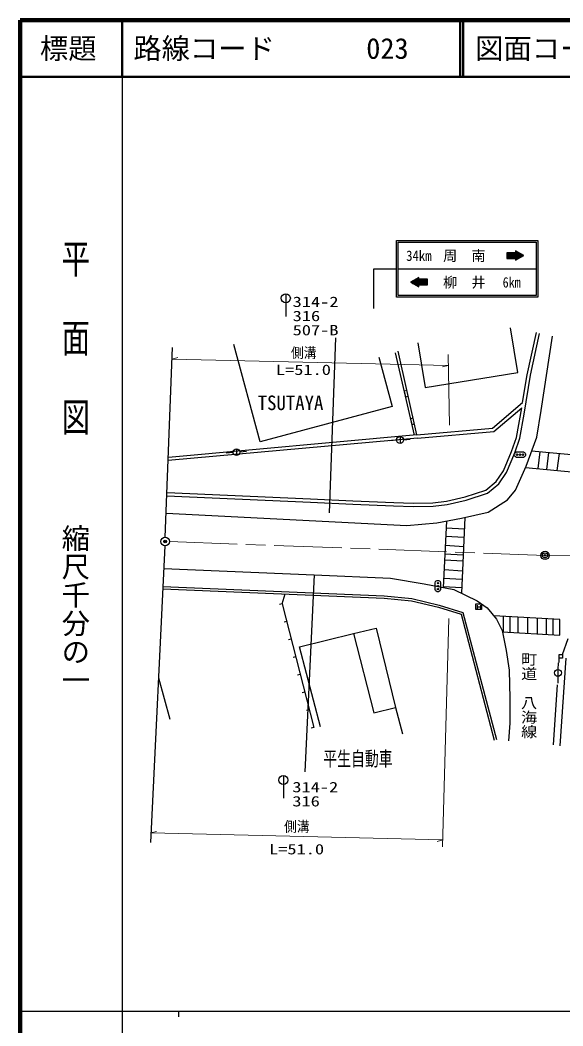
# Model space of a CAD drawing. Units: millimetres, scale not verified. Extents: x 40000 to 680000, y 20000 to 380000.
# Drawn here: x 40000 to 135870, y 202409 to 380000 of the extents above; entities that cross this region are included whole.
import ezdxf
from ezdxf.enums import TextEntityAlignment as Align

# ---------------------------------------------------------------- set-up
doc = ezdxf.new("R2010")
doc.units = ezdxf.units.MM
doc.header["$LTSCALE"] = 1000
doc.header["$PDMODE"] = 32
doc.header["$PDSIZE"] = 500
doc.linetypes.add('CHAIN', pattern=[18.5, 12, -1.5, 3.5, -1.5])
for name, color, linetype, lineweight in [('M-BGD', 7, 'Continuous', 25), ('M-BMK', 2, 'CHAIN', 13), ('M-BMK-OTRS', 5, 'Continuous', 25), ('M-BMK-SRVR', 3, 'Continuous', 25), ('M-STR-HTXT', 7, 'Continuous', 13), ('M-STR-STRC', 7, 'Continuous', 25), ('M-TTL', 2, 'Continuous', 140), ('M-TTL-BAND', 7, 'Continuous', 25), ('M-TTL-LINE', 7, 'Continuous', 50)]:
    doc.layers.add(name, color=color, linetype=linetype, lineweight=lineweight)
for name, color, linetype in [('M-BMK-HTXT', 7, 'Continuous'), ('M-OTRS', 6, 'Continuous'), ('M-TTL-TXT', 7, 'Continuous')]:
    doc.layers.add(name, color=color, linetype=linetype)
doc.styles.add('@ＭＳ ゴシック', font='')
doc.styles.add('ＭＳ ゴシック', font='')
doc.styles.get('@ＭＳ ゴシック').set_extended_font_data('@MS Gothic')
doc.styles.get('ＭＳ ゴシック').set_extended_font_data('MS Gothic')

msp = doc.modelspace()

# ---------------------------------------------------------------- linework, layer by layer
at = {"layer": 'M-BGD'}
for p, q in [((127920, 317802), (126633, 325687)), ((129580, 317392), (131180, 324818)), ((130169, 317279), (131767, 324692)), ((82404, 305515), (77765, 322743)), ((110087, 306754), (106781, 321551)), ((110257, 323014), (111545, 315128)), ((103357, 320475), (105696, 311786)), ((106261, 321258), (109584, 306708)), ((111545, 315128), (127920, 317802)), ((128751, 312465), (129580, 317392)), ((129019, 310441), (130169, 317279)), ((108338, 314582), (107850, 314473)), ((107850, 314473), (108068, 313497)), ((108068, 313497), (108556, 313606)), ((105696, 311786), (82404, 305515)), ((123455, 307929), (128751, 312465)), ((123699, 307348), (128611, 311555)), ((127666, 306330), (128611, 311555)), ((109431, 309689), (108943, 309580)), ((108943, 309580), (109161, 308604)), ((128248, 306177), (129019, 310441)), ((109161, 308604), (109649, 308713)), ((110087, 306754), (123455, 307929)), ((110219, 306163), (123699, 307348)), ((110219, 306163), (66135, 302218)), ((110087, 306754), (66190, 302769)), ((106513, 305817), (105316, 305728)), ((107111, 306462), (107111, 305262)), ((107709, 305907), (108906, 305997)), ((126792, 303836), (127666, 306330)), ((127353, 303621), (128248, 306177)), ((78211, 304312), (78211, 303112)), ((78808, 303772), (80002, 303891)), ((125353, 300393), (126792, 303836)), ((127483, 303670), (127683, 303750)), ((127683, 303750), (128883, 303750)), ((128883, 303750), (129083, 303670)), ((130350, 303928), (140703, 302981)), ((131806, 303795), (131418, 300817)), ((77614, 303658), (76419, 303549)), ((125883, 300106), (127353, 303621)), ((127283, 303390), (127363, 303550)), ((127283, 303150), (127283, 303390)), ((127363, 302990), (127283, 303150)), ((127363, 303550), (127483, 303670)), ((127483, 302870), (127363, 302990)), ((127683, 302790), (127483, 302870)), ((128883, 302790), (127683, 302790)), ((129083, 302870), (128883, 302790)), ((129083, 303670), (129203, 303550)), ((129203, 302990), (129083, 302870)), ((129203, 303550), (129283, 303390)), ((129283, 303150), (129203, 302990)), ((129283, 303390), (129283, 303150)), ((133348, 303654), (132959, 300667)), ((135200, 303485), (134810, 300488)), ((124091, 298531), (125353, 300393)), ((129276, 301024), (141200, 299869)), ((122264, 296998), (124091, 298531)), ((124541, 298125), (125883, 300106)), ((65953, 296612), (91307, 295465)), ((118630, 295828), (122264, 296998)), ((122560, 296463), (124541, 298125)), ((65930, 296013), (91281, 294865)), ((91281, 294865), (98752, 294546)), ((91307, 295465), (98778, 295145)), ((98778, 295145), (105997, 294826)), ((105997, 294826), (109430, 294699)), ((112895, 294762), (115326, 295073)), ((115326, 295073), (118630, 295828)), ((115431, 294482), (118789, 295249)), ((118789, 295249), (122560, 296463)), ((98752, 294546), (105973, 294226)), ((105973, 294226), (109424, 294099)), ((109424, 294099), (112939, 294163)), ((109430, 294699), (112895, 294762)), ((112939, 294163), (115431, 294482)), ((115288, 291551), (114731, 279814)), ((118569, 292169), (117981, 278798)), ((115232, 290359), (118480, 290157)), ((115161, 288877), (118415, 288675)), ((115086, 287278), (118345, 287075)), ((114963, 284702), (118232, 284499)), ((115014, 285778), (118279, 285575)), ((114882, 282991), (118156, 282787)), ((113313, 280660), (113393, 280860)), ((113313, 279460), (113313, 280660)), ((113393, 280860), (113513, 280980)), ((113513, 280980), (113673, 281060)), ((113673, 281060), (113913, 281060)), ((113913, 281060), (114073, 280980)), ((114073, 280980), (114193, 280860)), ((114193, 280860), (114273, 280660)), ((114273, 280660), (114273, 279460)), ((114811, 281491), (118091, 281287)), ((65211, 279576), (104277, 277954)), ((65228, 279976), (104306, 278353)), ((113393, 279260), (113313, 279460)), ((113513, 279140), (113393, 279260)), ((113673, 279060), (113513, 279140)), ((113913, 279060), (113673, 279060)), ((114073, 279140), (113913, 279060)), ((114193, 279260), (114073, 279140)), ((114273, 279460), (114193, 279260)), ((114740, 279998), (118025, 279793)), ((86304, 276955), (86807, 278679)), ((104277, 277954), (109145, 277455)), ((104306, 278353), (109212, 277850)), ((109145, 277455), (113888, 276331)), ((109212, 277850), (113994, 276717)), ((86304, 276955), (85819, 276832)), ((86304, 276955), (91882, 255090)), ((113888, 276331), (117882, 275083)), ((113994, 276717), (118213, 275399)), ((118213, 275399), (124135, 252968)), ((120514, 275918), (120514, 276918)), ((120514, 276918), (121514, 276918)), ((121514, 275918), (120514, 275918)), ((120714, 276718), (120714, 276118)), ((120714, 276418), (121314, 276418)), ((121314, 276718), (121314, 276118)), ((121514, 276918), (121514, 275918)), ((87101, 273832), (86616, 273708)), ((117882, 275083), (123749, 252866)), ((135309, 274169), (123652, 274789)), ((125336, 274700), (125329, 271973)), ((126524, 274636), (126518, 271901)), ((127922, 274562), (127916, 271817)), ((129620, 274472), (129613, 271715)), ((131317, 274381), (131311, 271613)), ((132915, 274296), (132909, 271517)), ((134113, 274233), (134107, 271445)), ((135309, 271373), (135309, 274169)), ((98890, 271680), (102898, 272656)), ((102898, 272656), (106303, 258643)), ((125171, 271982), (135309, 271373)), ((87897, 270708), (87413, 270584)), ((89368, 269316), (98890, 271680)), ((98890, 271680), (102469, 257685)), ((135809, 267980), (136831, 270792)), ((93075, 255193), (89368, 269316)), ((88694, 267584), (88210, 267461)), ((135034, 265338), (135103, 266537)), ((135195, 267366), (135195, 267980)), ((135195, 267980), (135809, 267980)), ((135809, 267366), (135195, 267366)), ((135195, 266548), (135195, 267366)), ((135412, 251864), (136434, 267330)), ((135809, 267980), (135809, 267366)), ((135000, 265339), (135000, 264139)), ((64446, 263889), (66452, 256580)), ((89491, 264461), (89007, 264337)), ((134984, 264140), (134953, 262940)), ((90288, 261337), (89804, 261214)), ((134224, 252029), (134940, 262612)), ((91085, 258214), (90600, 258090)), ((102469, 257685), (106303, 258643)), ((106303, 258643), (107517, 253978)), ((91882, 255090), (91397, 254967))]:
    msp.add_line(p, q, dxfattribs=at)
for centre, radius in [((107111, 305862), 600), ((78211, 303712), 600), ((127763, 303270), 120), ((128283, 303270), 120), ((128803, 303270), 120), ((113793, 280580), 120), ((113793, 280060), 120), ((113793, 279540), 120), ((135000, 264739), 600)]:
    msp.add_circle(centre, radius, dxfattribs=at)
at = {"layer": 'M-BMK'}
for p, q in [((66369, 287919), (132711, 285485)), ((132711, 285485), (164724, 285127))]:
    msp.add_line(p, q, dxfattribs=at)
at = {"layer": 'M-BMK-OTRS'}
for p, q in [((65649, 288695), (66938, 322210)), ((65583, 287197), (63025, 234779))]:
    msp.add_line(p, q, dxfattribs=at)
at = {"layer": 'M-BMK-SRVR'}
for centre, radius in [((65620, 287946), 750), ((65620, 287946), 30), ((132711, 285485), 750), ((132711, 285485), 450), ((132711, 285485), 150)]:
    msp.add_circle(centre, radius, dxfattribs=at)
at = {"layer": 'M-OTRS'}
msp.add_point((65620, 287946), dxfattribs=at)
at = {"layer": 'M-STR-HTXT'}
for p, q in [((66859, 320147), (67865, 320404)), ((66859, 320147), (115635, 319030)), ((115598, 320960), (115838, 308499)), ((115635, 319030), (114629, 318773)), ((115749, 274324), (114626, 234009)), ((63109, 236496), (64115, 236751)), ((63109, 236496), (114660, 235240)), ((114660, 235240), (113654, 234984))]:
    msp.add_line(p, q, dxfattribs=at)
at = {"layer": 'M-STR-STRC'}
for p, q in [((106459, 331084), (106459, 341084)), ((106459, 341084), (131459, 341084)), ((131459, 341084), (131459, 331084)), ((106759, 331384), (106759, 340784)), ((106759, 340784), (131159, 340784)), ((128984, 338434), (127484, 339268)), ((127484, 339268), (127484, 338934)), ((127512, 339252), (127484, 339237)), ((131159, 340784), (131159, 331384)), ((127913, 339029), (125984, 337957)), ((127475, 338934), (125984, 338106)), ((127207, 338934), (125984, 338255)), ((126940, 338934), (125984, 338404)), ((126672, 338934), (125984, 338552)), ((126404, 338934), (125984, 338701)), ((126137, 338934), (125984, 338850)), ((125984, 338934), (125984, 337934)), ((127484, 338934), (125984, 338934)), ((125984, 337934), (127484, 337934)), ((128047, 338955), (126210, 337934)), ((128181, 338881), (126478, 337934)), ((128315, 338806), (126746, 337934)), ((128449, 338732), (127013, 337934)), ((128583, 338658), (127281, 337934)), ((127646, 339178), (127484, 339088)), ((127780, 339104), (127484, 338940)), ((128716, 338583), (127484, 337899)), ((128850, 338509), (127484, 337750)), ((127484, 337601), (128984, 338434)), ((127484, 337934), (127484, 337601)), ((102459, 329084), (102459, 336084)), ((102459, 336084), (106459, 336084)), ((106759, 336084), (131159, 336084)), ((110434, 334568), (108934, 333734)), ((109068, 333660), (110434, 334419)), ((109202, 333586), (110434, 334270)), ((109336, 333511), (110637, 334234)), ((109470, 333437), (110905, 334234)), ((109603, 333363), (111173, 334234)), ((109737, 333288), (111440, 334234)), ((109871, 333214), (111708, 334234)), ((110005, 333140), (111934, 334211)), ((110434, 334234), (110434, 334568)), ((111934, 334234), (110434, 334234)), ((110443, 333234), (111934, 334063)), ((110711, 333234), (111934, 333914)), ((111934, 333234), (111934, 334234)), ((108934, 333734), (110434, 332901)), ((110139, 333065), (110434, 333229)), ((110273, 332991), (110434, 333081)), ((110407, 332916), (110434, 332932)), ((110434, 333234), (111934, 333234)), ((110434, 332901), (110434, 333234)), ((110979, 333234), (111934, 333765)), ((111246, 333234), (111934, 333616)), ((111514, 333234), (111934, 333468)), ((111782, 333234), (111934, 333319)), ((86931, 331696), (86931, 327696)), ((131459, 331084), (106459, 331084)), ((131159, 331384), (106759, 331384)), ((95707, 323916), (94589, 293001)), ((132023, 311066), (134052, 324172)), ((131243, 306386), (132023, 311066)), ((129371, 301237), (131243, 306386)), ((127499, 297024), (129371, 301237)), ((126094, 295308), (127499, 297024)), ((122662, 293124), (126094, 295308)), ((117981, 292032), (122662, 293124)), ((65813, 292970), (108308, 290784)), ((108308, 290784), (113613, 291252)), ((113613, 291252), (117981, 292032)), ((65388, 283193), (91920, 282073)), ((91920, 282073), (90287, 247239)), ((91920, 282073), (105401, 281449)), ((105401, 281449), (111392, 280450)), ((111392, 280450), (116634, 279452)), ((116634, 279452), (120753, 277455)), ((120753, 277455), (122501, 276206)), ((122501, 276206), (124123, 274209)), ((124123, 274209), (125122, 272212)), ((125122, 272212), (125871, 268717)), ((125871, 268717), (126370, 265222)), ((126370, 265222), (126495, 260230)), ((126495, 260230), (126495, 255861)), ((126495, 255861), (126245, 252741)), ((86499, 246609), (86499, 242609))]:
    msp.add_line(p, q, dxfattribs=at)
for centre in [(86931, 330896), (86499, 245809)]:
    msp.add_circle(centre, 800, dxfattribs=at)
at = {"layer": 'M-TTL'}
for p, q in [((40000, 380000), (40000, 20000)), ((680000, 380000), (40000, 380000))]:
    msp.add_line(p, q, dxfattribs=at)
at = {"layer": 'M-TTL-BAND'}
for p, q in [((58000, 370000), (58000, 20000)), ((40000, 205000), (579000, 205000)), ((68000, 205000), (68000, 204000))]:
    msp.add_line(p, q, dxfattribs=at)
at = {"layer": 'M-TTL-LINE'}
for p, q in [((58000, 380000), (58000, 370000)), ((117750, 380000), (117750, 370000)), ((118250, 380000), (118250, 370000)), ((40000, 370000), (680000, 370000))]:
    msp.add_line(p, q, dxfattribs=at)

# ---------------------------------------------------------------- texts
at = {"layer": 'M-BGD', "style": 'ＭＳ ゴシック'}
for s, width, p in [('TSUTAYA', 0.95, (81958, 310372)), ('平生自動車', 0.7, (93546, 247529))]:
    msp.add_text(s, height=2566, dxfattribs=dict(at, width=width)).set_placement(p, align=Align.BOTTOM_LEFT)
at = {"layer": 'M-BMK-HTXT', "style": '@ＭＳ ゴシック', "width": 0.9}
msp.add_text('町道\u3000八海線', height=2085, rotation=270, dxfattribs=at).set_placement((128206, 268445), align=Align.BOTTOM_LEFT)
at = {"layer": 'M-STR-HTXT', "style": 'ＭＳ ゴシック'}
for s, width, p in [('側溝', 0.9, (87842, 319796)), ('L=51.0', 1.3, (85175, 316796)), ('側溝', 0.9, (86635, 236145)), ('L=51.0', 1.3, (83968, 232145))]:
    msp.add_text(s, height=1833, dxfattribs=dict(at, width=width)).set_placement(p, align=Align.BOTTOM_LEFT)
at = {"layer": 'M-STR-STRC', "style": 'ＭＳ ゴシック'}
for s, width, p in [('34km', 0.9, (108184, 336933)), ('6km', 0.85, (125234, 332233)), ('314-2', 1.3, (88134, 328798)), ('316', 1.3, (88134, 326298)), ('507-B', 1.3, (88134, 323798)), ('314-2', 1.3, (88079, 243109)), ('316', 1.3, (88079, 240609))]:
    msp.add_text(s, height=1833, dxfattribs=dict(at, width=width)).set_placement(p, align=Align.BOTTOM_LEFT)
for s, p in [('周\u3000南', (114709, 336933)), ('柳\u3000井', (114709, 332233))]:
    msp.add_text(s, height=1833, dxfattribs=at).set_placement(p, align=Align.BOTTOM_LEFT)
at = {"layer": 'M-TTL-BAND', "style": '@ＭＳ ゴシック', "width": 1.4}
msp.add_text('平  面  図', height=3666, rotation=270, dxfattribs=at).set_placement((49777, 306475), align=Align.MIDDLE_RIGHT)
at = {"layer": 'M-TTL-BAND', "style": '@ＭＳ ゴシック'}
msp.add_text('縮尺千分の一', height=3666, rotation=270, dxfattribs=at).set_placement((49777, 261030), align=Align.MIDDLE_RIGHT)
at = {"layer": 'M-TTL-TXT', "style": 'ＭＳ ゴシック'}
msp.add_text('標題', height=3666, dxfattribs=at).set_placement((48500, 375000), align=Align.MIDDLE_CENTER)
for s, p in [('路線コード', (60000, 375000)), ('023', (101142, 375000)), ('図面コード', (120380, 375000))]:
    msp.add_text(s, height=3666, dxfattribs=at).set_placement(p, align=Align.MIDDLE_LEFT)

doc.saveas('drawing.dxf')
